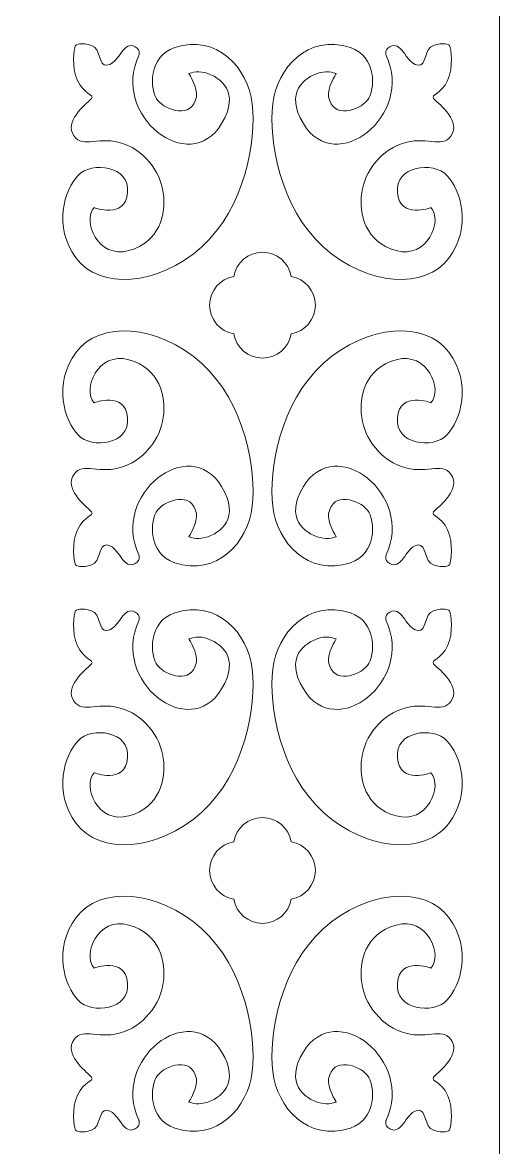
# Model space of a CAD drawing. Header units: centimetres. Extents: x -8.9 to 6.6, y -13.7 to 14.
# Drawn here: x 4.31 to 6.65, y -3.95 to 1.54 of the extents above; entities that cross this region are included whole.
import ezdxf

# ---------------------------------------------------------------- set-up
doc = ezdxf.new("R2010")
doc.units = ezdxf.units.CM
doc.header["$MEASUREMENT"] = 0
doc.layers.add('layer 1', color=7, linetype='Continuous')

msp = doc.modelspace()

# ---------------------------------------------------------------- linework, layer by layer
at = {"layer": 'layer 1', "color": 242, "lineweight": 9}
for points, knots in [([(6.64522, 14.04215), (6.64522, 14.04215), (6.64522, -13.71525), (6.64522, -13.71525), (6.64522, -13.71525), (6.64522, -13.71525), (4.39122, -13.71525), (4.39122, -13.71525), (4.39122, -13.71525), (4.39122, -13.71525), (4.3321, -13.71525), (4.3321, -13.71525), (4.3321, -13.71525), (4.3321, -13.71525), (2.13722, -13.71525), (2.13722, -13.71525), (2.13722, -13.71525), (2.13722, -13.71525), (2.0781, -13.71525), (2.0781, -13.71525), (2.0781, -13.71525), (2.0781, -13.71525), (-0.17591, -13.71523), (-0.17591, -13.71523), (-0.17591, -13.71523), (-0.17591, -13.71523), (-0.17589, 14.04218), (-0.17589, 14.04218), (-0.17589, 14.04218), (-0.17589, 14.04218), (2.13721, 14.04218), (2.13721, 14.04218), (2.13721, 14.04218), (2.13721, 14.04218), (2.13721, 14.04215), (2.13721, 14.04215), (2.13721, 14.04215), (2.13721, 14.04215), (4.3321, 14.04215), (4.3321, 14.04215), (4.3321, 14.04215), (4.3321, 14.04215), (4.39122, 14.04215), (4.39122, 14.04215), (4.39122, 14.04215), (4.39122, 14.04215), (6.64522, 14.04215), (6.64522, 14.04215)], [0, 0, 0, 0, 0.0769231, 0.0769231, 0.0769231, 0.0769231, 0.1538462, 0.1538462, 0.1538462, 0.1538462, 0.2307692, 0.2307692, 0.2307692, 0.2307692, 0.3076923, 0.3076923, 0.3076923, 0.3076923, 0.3846154, 0.3846154, 0.3846154, 0.3846154, 0.4615385, 0.4615385, 0.4615385, 0.4615385, 0.5384615, 0.5384615, 0.5384615, 0.5384615, 0.6153846, 0.6153846, 0.6153846, 0.6153846, 0.6923077, 0.6923077, 0.6923077, 0.6923077, 0.7692308, 0.7692308, 0.7692308, 0.7692308, 0.8461538, 0.8461538, 0.8461538, 0.8461538, 1, 1, 1, 1]), ([(5.12798, 1.29358), (5.12798, 1.29358), (5.16352, 1.31006), (5.20593, 1.29856), (5.20593, 1.29856), (5.28414, 1.27736), (5.38095, 1.20283), (5.28771, 1.0495), (5.28771, 1.0495), (5.12877, 0.7881), (4.74549, 1.09025), (4.88318, 1.3823), (4.88318, 1.3823), (4.88318, 1.3823), (4.89507, 1.40739), (4.8657, 1.42414), (4.8657, 1.42414), (4.83632, 1.44089), (4.82, 1.4211), (4.80531, 1.40739), (4.80531, 1.40739), (4.79062, 1.39369), (4.76941, 1.33888), (4.72698, 1.33431), (4.72698, 1.33431), (4.68454, 1.32974), (4.69923, 1.41653), (4.6519, 1.43176), (4.6519, 1.43176), (4.60457, 1.44698), (4.5752, 1.43785), (4.57193, 1.42719), (4.57193, 1.42719), (4.56867, 1.41653), (4.55235, 1.32669), (4.58336, 1.2597), (4.58336, 1.2597), (4.61436, 1.19271), (4.66659, 1.19118), (4.6519, 1.17291), (4.6519, 1.17291), (4.63721, 1.15464), (4.52498, 1.07107), (4.55888, 1.00238), (4.55888, 1.00238), (4.59805, 0.92299), (4.67475, 0.98715), (4.78736, 0.95822), (4.78736, 0.95822), (4.90513, 0.92797), (4.98973, 0.8151), (5.00279, 0.71156), (5.00279, 0.71156), (5.01584, 0.60802), (4.98647, 0.47251), (4.83469, 0.42988), (4.83469, 0.42988), (4.68291, 0.38724), (4.60457, 0.57605), (4.66496, 0.64), (4.66496, 0.64), (4.66496, 0.64), (4.8151, 0.58062), (4.82816, 0.71308), (4.82816, 0.71308), (4.84122, 0.84555), (4.65353, 0.86687), (4.58662, 0.79683), (4.58662, 0.79683), (4.51971, 0.72679), (4.46259, 0.54864), (4.57683, 0.39333), (4.57683, 0.39333), (4.69107, 0.23803), (4.97504, 0.25478), (5.18884, 0.44663), (5.18884, 0.44663), (5.40264, 0.63848), (5.45812, 0.96888), (5.43691, 1.1455), (5.43691, 1.1455), (5.41569, 1.32213), (5.26709, 1.48841), (5.05828, 1.4211), (5.05828, 1.4211), (4.9303, 1.37984), (4.93424, 1.21402), (4.97504, 1.16378), (4.97504, 1.16378), (5.01584, 1.11353), (5.14327, 1.07036), (5.16436, 1.18052), (5.16436, 1.18052), (5.17252, 1.22316), (5.12798, 1.29358), (5.12798, 1.29358)], [0, 0, 0, 0, 0.04, 0.04, 0.04, 0.04, 0.08, 0.08, 0.08, 0.08, 0.12, 0.12, 0.12, 0.12, 0.16, 0.16, 0.16, 0.16, 0.2, 0.2, 0.2, 0.2, 0.24, 0.24, 0.24, 0.24, 0.28, 0.28, 0.28, 0.28, 0.32, 0.32, 0.32, 0.32, 0.36, 0.36, 0.36, 0.36, 0.4, 0.4, 0.4, 0.4, 0.44, 0.44, 0.44, 0.44, 0.48, 0.48, 0.48, 0.48, 0.52, 0.52, 0.52, 0.52, 0.56, 0.56, 0.56, 0.56, 0.6, 0.6, 0.6, 0.6, 0.64, 0.64, 0.64, 0.64, 0.68, 0.68, 0.68, 0.68, 0.72, 0.72, 0.72, 0.72, 0.76, 0.76, 0.76, 0.76, 0.8, 0.8, 0.8, 0.8, 0.84, 0.84, 0.84, 0.84, 0.88, 0.88, 0.88, 0.88, 0.92, 0.92, 0.92, 0.92, 1, 1, 1, 1]), ([(5.84677, 1.29358), (5.84677, 1.29358), (5.81122, 1.31006), (5.76881, 1.29856), (5.76881, 1.29856), (5.6906, 1.27736), (5.59379, 1.20283), (5.68703, 1.0495), (5.68703, 1.0495), (5.84597, 0.7881), (6.22926, 1.09025), (6.09157, 1.3823), (6.09157, 1.3823), (6.09157, 1.3823), (6.07967, 1.40739), (6.10904, 1.42414), (6.10904, 1.42414), (6.13842, 1.44089), (6.15474, 1.4211), (6.16943, 1.40739), (6.16943, 1.40739), (6.18412, 1.39369), (6.20533, 1.33888), (6.24777, 1.33431), (6.24777, 1.33431), (6.2902, 1.32974), (6.27551, 1.41653), (6.32284, 1.43176), (6.32284, 1.43176), (6.37017, 1.44698), (6.39955, 1.43785), (6.40281, 1.42719), (6.40281, 1.42719), (6.40607, 1.41653), (6.42239, 1.32669), (6.39139, 1.2597), (6.39139, 1.2597), (6.36038, 1.19271), (6.30815, 1.19118), (6.32284, 1.17291), (6.32284, 1.17291), (6.33753, 1.15464), (6.44976, 1.07107), (6.41587, 1.00238), (6.41587, 1.00238), (6.37669, 0.92299), (6.29999, 0.98715), (6.18738, 0.95822), (6.18738, 0.95822), (6.06961, 0.92797), (5.98501, 0.8151), (5.97195, 0.71156), (5.97195, 0.71156), (5.9589, 0.60802), (5.98827, 0.47251), (6.14005, 0.42988), (6.14005, 0.42988), (6.29183, 0.38724), (6.37017, 0.57605), (6.30979, 0.64), (6.30979, 0.64), (6.30979, 0.64), (6.15964, 0.58062), (6.14658, 0.71308), (6.14658, 0.71308), (6.13353, 0.84555), (6.32121, 0.86687), (6.38812, 0.79683), (6.38812, 0.79683), (6.45504, 0.72679), (6.51216, 0.54864), (6.39791, 0.39333), (6.39791, 0.39333), (6.28367, 0.23803), (5.9997, 0.25478), (5.7859, 0.44663), (5.7859, 0.44663), (5.57211, 0.63848), (5.51662, 0.96888), (5.53783, 1.1455), (5.53783, 1.1455), (5.55905, 1.32213), (5.70766, 1.48841), (5.91646, 1.4211), (5.91646, 1.4211), (6.04444, 1.37984), (6.0405, 1.21402), (5.9997, 1.16378), (5.9997, 1.16378), (5.9589, 1.11353), (5.83147, 1.07036), (5.81038, 1.18052), (5.81038, 1.18052), (5.80222, 1.22316), (5.84677, 1.29358), (5.84677, 1.29358)], [0, 0, 0, 0, 0.04, 0.04, 0.04, 0.04, 0.08, 0.08, 0.08, 0.08, 0.12, 0.12, 0.12, 0.12, 0.16, 0.16, 0.16, 0.16, 0.2, 0.2, 0.2, 0.2, 0.24, 0.24, 0.24, 0.24, 0.28, 0.28, 0.28, 0.28, 0.32, 0.32, 0.32, 0.32, 0.36, 0.36, 0.36, 0.36, 0.4, 0.4, 0.4, 0.4, 0.44, 0.44, 0.44, 0.44, 0.48, 0.48, 0.48, 0.48, 0.52, 0.52, 0.52, 0.52, 0.56, 0.56, 0.56, 0.56, 0.6, 0.6, 0.6, 0.6, 0.64, 0.64, 0.64, 0.64, 0.68, 0.68, 0.68, 0.68, 0.72, 0.72, 0.72, 0.72, 0.76, 0.76, 0.76, 0.76, 0.8, 0.8, 0.8, 0.8, 0.84, 0.84, 0.84, 0.84, 0.88, 0.88, 0.88, 0.88, 0.92, 0.92, 0.92, 0.92, 1, 1, 1, 1]), ([(5.7457, 0.1634), (5.7457, 0.09303), (5.69426, 0.03466), (5.62694, 0.02384), (5.62694, 0.02384), (5.61611, -0.04348), (5.55774, -0.09493), (5.48737, -0.09493), (5.48737, -0.09493), (5.417, -0.09493), (5.35864, -0.04348), (5.34781, 0.02384), (5.34781, 0.02384), (5.28049, 0.03467), (5.22904, 0.09303), (5.22904, 0.1634), (5.22904, 0.1634), (5.22904, 0.23377), (5.28049, 0.29214), (5.34781, 0.30297), (5.34781, 0.30297), (5.35864, 0.37028), (5.417, 0.42173), (5.48737, 0.42173), (5.48737, 0.42173), (5.55774, 0.42173), (5.61611, 0.37028), (5.62694, 0.30296), (5.62694, 0.30296), (5.69426, 0.29213), (5.7457, 0.23377), (5.7457, 0.1634)], [0, 0, 0, 0, 0.1111111, 0.1111111, 0.1111111, 0.1111111, 0.2222222, 0.2222222, 0.2222222, 0.2222222, 0.3333333, 0.3333333, 0.3333333, 0.3333333, 0.4444444, 0.4444444, 0.4444444, 0.4444444, 0.5555556, 0.5555556, 0.5555556, 0.5555556, 0.6666667, 0.6666667, 0.6666667, 0.6666667, 0.7777778, 0.7777778, 0.7777778, 0.7777778, 1, 1, 1, 1]), ([(5.12798, -0.96678), (5.12798, -0.96678), (5.16352, -0.98326), (5.20593, -0.97177), (5.20593, -0.97177), (5.28414, -0.95056), (5.38095, -0.87603), (5.28771, -0.7227), (5.28771, -0.7227), (5.12877, -0.46131), (4.74549, -0.76346), (4.88318, -1.05551), (4.88318, -1.05551), (4.88318, -1.05551), (4.89507, -1.0806), (4.8657, -1.09735), (4.8657, -1.09735), (4.83632, -1.1141), (4.82, -1.0943), (4.80531, -1.0806), (4.80531, -1.0806), (4.79062, -1.0669), (4.76941, -1.01208), (4.72698, -1.00751), (4.72698, -1.00751), (4.68454, -1.00295), (4.69923, -1.08974), (4.6519, -1.10496), (4.6519, -1.10496), (4.60457, -1.12019), (4.5752, -1.11105), (4.57193, -1.10039), (4.57193, -1.10039), (4.56867, -1.08974), (4.55235, -0.9999), (4.58336, -0.93291), (4.58336, -0.93291), (4.61436, -0.86591), (4.66659, -0.86439), (4.6519, -0.84612), (4.6519, -0.84612), (4.63721, -0.82784), (4.52498, -0.74428), (4.55888, -0.67558), (4.55888, -0.67558), (4.59805, -0.5962), (4.67475, -0.66036), (4.78736, -0.63143), (4.78736, -0.63143), (4.90513, -0.60117), (4.98973, -0.4883), (5.00279, -0.38477), (5.00279, -0.38477), (5.01584, -0.28123), (4.98647, -0.14572), (4.83469, -0.10308), (4.83469, -0.10308), (4.68291, -0.06045), (4.60457, -0.24925), (4.66496, -0.3132), (4.66496, -0.3132), (4.66496, -0.3132), (4.8151, -0.25382), (4.82816, -0.38629), (4.82816, -0.38629), (4.84122, -0.51876), (4.65353, -0.54007), (4.58662, -0.47003), (4.58662, -0.47003), (4.51971, -0.39999), (4.46259, -0.22185), (4.57683, -0.06654), (4.57683, -0.06654), (4.69107, 0.08877), (4.97504, 0.07202), (5.18884, -0.11983), (5.18884, -0.11983), (5.40264, -0.31168), (5.45812, -0.64209), (5.43691, -0.81871), (5.43691, -0.81871), (5.41569, -0.99534), (5.26709, -1.16161), (5.05828, -1.0943), (5.05828, -1.0943), (4.9303, -1.05305), (4.93424, -0.88723), (4.97504, -0.83698), (4.97504, -0.83698), (5.01584, -0.78674), (5.14327, -0.74357), (5.16436, -0.85373), (5.16436, -0.85373), (5.17252, -0.89636), (5.12798, -0.96678), (5.12798, -0.96678)], [0, 0, 0, 0, 0.04, 0.04, 0.04, 0.04, 0.08, 0.08, 0.08, 0.08, 0.12, 0.12, 0.12, 0.12, 0.16, 0.16, 0.16, 0.16, 0.2, 0.2, 0.2, 0.2, 0.24, 0.24, 0.24, 0.24, 0.28, 0.28, 0.28, 0.28, 0.32, 0.32, 0.32, 0.32, 0.36, 0.36, 0.36, 0.36, 0.4, 0.4, 0.4, 0.4, 0.44, 0.44, 0.44, 0.44, 0.48, 0.48, 0.48, 0.48, 0.52, 0.52, 0.52, 0.52, 0.56, 0.56, 0.56, 0.56, 0.6, 0.6, 0.6, 0.6, 0.64, 0.64, 0.64, 0.64, 0.68, 0.68, 0.68, 0.68, 0.72, 0.72, 0.72, 0.72, 0.76, 0.76, 0.76, 0.76, 0.8, 0.8, 0.8, 0.8, 0.84, 0.84, 0.84, 0.84, 0.88, 0.88, 0.88, 0.88, 0.92, 0.92, 0.92, 0.92, 1, 1, 1, 1]), ([(5.84677, -0.96678), (5.84677, -0.96678), (5.81122, -0.98326), (5.76881, -0.97177), (5.76881, -0.97177), (5.6906, -0.95056), (5.59379, -0.87603), (5.68703, -0.7227), (5.68703, -0.7227), (5.84597, -0.46131), (6.22926, -0.76346), (6.09157, -1.05551), (6.09157, -1.05551), (6.09157, -1.05551), (6.07967, -1.0806), (6.10904, -1.09735), (6.10904, -1.09735), (6.13842, -1.1141), (6.15474, -1.0943), (6.16943, -1.0806), (6.16943, -1.0806), (6.18412, -1.0669), (6.20533, -1.01208), (6.24777, -1.00751), (6.24777, -1.00751), (6.2902, -1.00295), (6.27551, -1.08974), (6.32284, -1.10496), (6.32284, -1.10496), (6.37017, -1.12019), (6.39955, -1.11105), (6.40281, -1.10039), (6.40281, -1.10039), (6.40607, -1.08974), (6.42239, -0.9999), (6.39139, -0.93291), (6.39139, -0.93291), (6.36038, -0.86591), (6.30815, -0.86439), (6.32284, -0.84612), (6.32284, -0.84612), (6.33753, -0.82784), (6.44976, -0.74428), (6.41587, -0.67558), (6.41587, -0.67558), (6.37669, -0.5962), (6.29999, -0.66036), (6.18738, -0.63143), (6.18738, -0.63143), (6.06961, -0.60117), (5.98501, -0.4883), (5.97195, -0.38477), (5.97195, -0.38477), (5.9589, -0.28123), (5.98827, -0.14572), (6.14005, -0.10308), (6.14005, -0.10308), (6.29183, -0.06045), (6.37017, -0.24925), (6.30979, -0.3132), (6.30979, -0.3132), (6.30979, -0.3132), (6.15964, -0.25382), (6.14658, -0.38629), (6.14658, -0.38629), (6.13353, -0.51876), (6.32121, -0.54007), (6.38812, -0.47003), (6.38812, -0.47003), (6.45504, -0.39999), (6.51216, -0.22185), (6.39791, -0.06654), (6.39791, -0.06654), (6.28367, 0.08877), (5.9997, 0.07202), (5.7859, -0.11983), (5.7859, -0.11983), (5.57211, -0.31168), (5.51662, -0.64209), (5.53783, -0.81871), (5.53783, -0.81871), (5.55905, -0.99534), (5.70766, -1.16161), (5.91646, -1.0943), (5.91646, -1.0943), (6.04444, -1.05305), (6.0405, -0.88723), (5.9997, -0.83698), (5.9997, -0.83698), (5.9589, -0.78674), (5.83147, -0.74357), (5.81038, -0.85373), (5.81038, -0.85373), (5.80222, -0.89636), (5.84677, -0.96678), (5.84677, -0.96678)], [0, 0, 0, 0, 0.04, 0.04, 0.04, 0.04, 0.08, 0.08, 0.08, 0.08, 0.12, 0.12, 0.12, 0.12, 0.16, 0.16, 0.16, 0.16, 0.2, 0.2, 0.2, 0.2, 0.24, 0.24, 0.24, 0.24, 0.28, 0.28, 0.28, 0.28, 0.32, 0.32, 0.32, 0.32, 0.36, 0.36, 0.36, 0.36, 0.4, 0.4, 0.4, 0.4, 0.44, 0.44, 0.44, 0.44, 0.48, 0.48, 0.48, 0.48, 0.52, 0.52, 0.52, 0.52, 0.56, 0.56, 0.56, 0.56, 0.6, 0.6, 0.6, 0.6, 0.64, 0.64, 0.64, 0.64, 0.68, 0.68, 0.68, 0.68, 0.72, 0.72, 0.72, 0.72, 0.76, 0.76, 0.76, 0.76, 0.8, 0.8, 0.8, 0.8, 0.84, 0.84, 0.84, 0.84, 0.88, 0.88, 0.88, 0.88, 0.92, 0.92, 0.92, 0.92, 1, 1, 1, 1]), ([(5.12798, -1.46642), (5.12798, -1.46642), (5.16352, -1.44995), (5.20593, -1.46144), (5.20593, -1.46144), (5.28414, -1.48264), (5.38095, -1.55718), (5.28771, -1.7105), (5.28771, -1.7105), (5.12877, -1.9719), (4.74549, -1.66975), (4.88318, -1.3777), (4.88318, -1.3777), (4.88318, -1.3777), (4.89507, -1.35261), (4.8657, -1.33586), (4.8657, -1.33586), (4.83632, -1.31911), (4.82, -1.3389), (4.80531, -1.35261), (4.80531, -1.35261), (4.79062, -1.36631), (4.76941, -1.42112), (4.72698, -1.42569), (4.72698, -1.42569), (4.68454, -1.43026), (4.69923, -1.34347), (4.6519, -1.32824), (4.6519, -1.32824), (4.60457, -1.31302), (4.5752, -1.32215), (4.57193, -1.33281), (4.57193, -1.33281), (4.56867, -1.34347), (4.55235, -1.43331), (4.58336, -1.5003), (4.58336, -1.5003), (4.61436, -1.56729), (4.66659, -1.56882), (4.6519, -1.58709), (4.6519, -1.58709), (4.63721, -1.60536), (4.52498, -1.68893), (4.55888, -1.75762), (4.55888, -1.75762), (4.59805, -1.83701), (4.67475, -1.77285), (4.78736, -1.80178), (4.78736, -1.80178), (4.90513, -1.83203), (4.98973, -1.9449), (5.00279, -2.04844), (5.00279, -2.04844), (5.01584, -2.15198), (4.98647, -2.28749), (4.83469, -2.33012), (4.83469, -2.33012), (4.68291, -2.37276), (4.60457, -2.18396), (4.66496, -2.12), (4.66496, -2.12), (4.66496, -2.12), (4.8151, -2.17939), (4.82816, -2.04692), (4.82816, -2.04692), (4.84122, -1.91445), (4.65353, -1.89314), (4.58662, -1.96317), (4.58662, -1.96317), (4.51971, -2.03321), (4.46259, -2.21136), (4.57683, -2.36667), (4.57683, -2.36667), (4.69107, -2.52197), (4.97504, -2.50523), (5.18884, -2.31337), (5.18884, -2.31337), (5.40264, -2.12153), (5.45812, -1.79112), (5.43691, -1.6145), (5.43691, -1.6145), (5.41569, -1.43787), (5.26709, -1.2716), (5.05828, -1.3389), (5.05828, -1.3389), (4.9303, -1.38016), (4.93424, -1.54598), (4.97504, -1.59623), (4.97504, -1.59623), (5.01584, -1.64647), (5.14327, -1.68964), (5.16436, -1.57948), (5.16436, -1.57948), (5.17252, -1.53684), (5.12798, -1.46642), (5.12798, -1.46642)], [0, 0, 0, 0, 0.04, 0.04, 0.04, 0.04, 0.08, 0.08, 0.08, 0.08, 0.12, 0.12, 0.12, 0.12, 0.16, 0.16, 0.16, 0.16, 0.2, 0.2, 0.2, 0.2, 0.24, 0.24, 0.24, 0.24, 0.28, 0.28, 0.28, 0.28, 0.32, 0.32, 0.32, 0.32, 0.36, 0.36, 0.36, 0.36, 0.4, 0.4, 0.4, 0.4, 0.44, 0.44, 0.44, 0.44, 0.48, 0.48, 0.48, 0.48, 0.52, 0.52, 0.52, 0.52, 0.56, 0.56, 0.56, 0.56, 0.6, 0.6, 0.6, 0.6, 0.64, 0.64, 0.64, 0.64, 0.68, 0.68, 0.68, 0.68, 0.72, 0.72, 0.72, 0.72, 0.76, 0.76, 0.76, 0.76, 0.8, 0.8, 0.8, 0.8, 0.84, 0.84, 0.84, 0.84, 0.88, 0.88, 0.88, 0.88, 0.92, 0.92, 0.92, 0.92, 1, 1, 1, 1]), ([(5.84677, -1.46642), (5.84677, -1.46642), (5.81122, -1.44995), (5.76881, -1.46144), (5.76881, -1.46144), (5.6906, -1.48264), (5.59379, -1.55718), (5.68703, -1.7105), (5.68703, -1.7105), (5.84597, -1.9719), (6.22926, -1.66975), (6.09157, -1.3777), (6.09157, -1.3777), (6.09157, -1.3777), (6.07967, -1.35261), (6.10904, -1.33586), (6.10904, -1.33586), (6.13842, -1.31911), (6.15474, -1.3389), (6.16943, -1.35261), (6.16943, -1.35261), (6.18412, -1.36631), (6.20533, -1.42112), (6.24777, -1.42569), (6.24777, -1.42569), (6.2902, -1.43026), (6.27551, -1.34347), (6.32284, -1.32824), (6.32284, -1.32824), (6.37017, -1.31302), (6.39955, -1.32215), (6.40281, -1.33281), (6.40281, -1.33281), (6.40607, -1.34347), (6.42239, -1.43331), (6.39139, -1.5003), (6.39139, -1.5003), (6.36038, -1.56729), (6.30815, -1.56882), (6.32284, -1.58709), (6.32284, -1.58709), (6.33753, -1.60536), (6.44976, -1.68893), (6.41587, -1.75762), (6.41587, -1.75762), (6.37669, -1.83701), (6.29999, -1.77285), (6.18738, -1.80178), (6.18738, -1.80178), (6.06961, -1.83203), (5.98501, -1.9449), (5.97195, -2.04844), (5.97195, -2.04844), (5.9589, -2.15198), (5.98827, -2.28749), (6.14005, -2.33012), (6.14005, -2.33012), (6.29183, -2.37276), (6.37017, -2.18396), (6.30979, -2.12), (6.30979, -2.12), (6.30979, -2.12), (6.15964, -2.17939), (6.14658, -2.04692), (6.14658, -2.04692), (6.13353, -1.91445), (6.32121, -1.89314), (6.38812, -1.96317), (6.38812, -1.96317), (6.45504, -2.03321), (6.51216, -2.21136), (6.39791, -2.36667), (6.39791, -2.36667), (6.28367, -2.52197), (5.9997, -2.50523), (5.7859, -2.31337), (5.7859, -2.31337), (5.57211, -2.12153), (5.51662, -1.79112), (5.53783, -1.6145), (5.53783, -1.6145), (5.55905, -1.43787), (5.70766, -1.2716), (5.91646, -1.3389), (5.91646, -1.3389), (6.04444, -1.38016), (6.0405, -1.54598), (5.9997, -1.59623), (5.9997, -1.59623), (5.9589, -1.64647), (5.83147, -1.68964), (5.81038, -1.57948), (5.81038, -1.57948), (5.80222, -1.53684), (5.84677, -1.46642), (5.84677, -1.46642)], [0, 0, 0, 0, 0.04, 0.04, 0.04, 0.04, 0.08, 0.08, 0.08, 0.08, 0.12, 0.12, 0.12, 0.12, 0.16, 0.16, 0.16, 0.16, 0.2, 0.2, 0.2, 0.2, 0.24, 0.24, 0.24, 0.24, 0.28, 0.28, 0.28, 0.28, 0.32, 0.32, 0.32, 0.32, 0.36, 0.36, 0.36, 0.36, 0.4, 0.4, 0.4, 0.4, 0.44, 0.44, 0.44, 0.44, 0.48, 0.48, 0.48, 0.48, 0.52, 0.52, 0.52, 0.52, 0.56, 0.56, 0.56, 0.56, 0.6, 0.6, 0.6, 0.6, 0.64, 0.64, 0.64, 0.64, 0.68, 0.68, 0.68, 0.68, 0.72, 0.72, 0.72, 0.72, 0.76, 0.76, 0.76, 0.76, 0.8, 0.8, 0.8, 0.8, 0.84, 0.84, 0.84, 0.84, 0.88, 0.88, 0.88, 0.88, 0.92, 0.92, 0.92, 0.92, 1, 1, 1, 1]), ([(5.7457, -2.5966), (5.7457, -2.66697), (5.69426, -2.72534), (5.62694, -2.73616), (5.62694, -2.73616), (5.61611, -2.80349), (5.55774, -2.85493), (5.48737, -2.85493), (5.48737, -2.85493), (5.417, -2.85493), (5.35864, -2.80349), (5.34781, -2.73616), (5.34781, -2.73616), (5.28049, -2.72533), (5.22904, -2.66697), (5.22904, -2.5966), (5.22904, -2.5966), (5.22904, -2.52623), (5.28049, -2.46787), (5.34781, -2.45704), (5.34781, -2.45704), (5.35864, -2.38972), (5.417, -2.33828), (5.48737, -2.33828), (5.48737, -2.33828), (5.55774, -2.33828), (5.61611, -2.38972), (5.62694, -2.45704), (5.62694, -2.45704), (5.69426, -2.46787), (5.7457, -2.52623), (5.7457, -2.5966)], [0, 0, 0, 0, 0.1111111, 0.1111111, 0.1111111, 0.1111111, 0.2222222, 0.2222222, 0.2222222, 0.2222222, 0.3333333, 0.3333333, 0.3333333, 0.3333333, 0.4444444, 0.4444444, 0.4444444, 0.4444444, 0.5555556, 0.5555556, 0.5555556, 0.5555556, 0.6666667, 0.6666667, 0.6666667, 0.6666667, 0.7777778, 0.7777778, 0.7777778, 0.7777778, 1, 1, 1, 1]), ([(5.12798, -3.72678), (5.12798, -3.72678), (5.16352, -3.74326), (5.20593, -3.73177), (5.20593, -3.73177), (5.28414, -3.71056), (5.38095, -3.63603), (5.28771, -3.4827), (5.28771, -3.4827), (5.12877, -3.22131), (4.74549, -3.52346), (4.88318, -3.81551), (4.88318, -3.81551), (4.88318, -3.81551), (4.89507, -3.8406), (4.8657, -3.85735), (4.8657, -3.85735), (4.83632, -3.8741), (4.82, -3.8543), (4.80531, -3.8406), (4.80531, -3.8406), (4.79062, -3.8269), (4.76941, -3.77208), (4.72698, -3.76751), (4.72698, -3.76751), (4.68454, -3.76295), (4.69923, -3.84974), (4.6519, -3.86496), (4.6519, -3.86496), (4.60457, -3.88019), (4.5752, -3.87105), (4.57193, -3.86039), (4.57193, -3.86039), (4.56867, -3.84974), (4.55235, -3.7599), (4.58336, -3.69291), (4.58336, -3.69291), (4.61436, -3.62591), (4.66659, -3.62439), (4.6519, -3.60612), (4.6519, -3.60612), (4.63721, -3.58785), (4.52498, -3.50428), (4.55888, -3.43559), (4.55888, -3.43559), (4.59805, -3.3562), (4.67475, -3.42036), (4.78736, -3.39143), (4.78736, -3.39143), (4.90513, -3.36117), (4.98973, -3.2483), (5.00279, -3.14477), (5.00279, -3.14477), (5.01584, -3.04123), (4.98647, -2.90571), (4.83469, -2.86308), (4.83469, -2.86308), (4.68291, -2.82045), (4.60457, -3.00925), (4.66496, -3.07321), (4.66496, -3.07321), (4.66496, -3.07321), (4.8151, -3.01382), (4.82816, -3.14629), (4.82816, -3.14629), (4.84122, -3.27876), (4.65353, -3.30007), (4.58662, -3.23003), (4.58662, -3.23003), (4.51971, -3.15999), (4.46259, -2.98185), (4.57683, -2.82654), (4.57683, -2.82654), (4.69107, -2.67123), (4.97504, -2.68798), (5.18884, -2.87983), (5.18884, -2.87983), (5.40264, -3.07168), (5.45812, -3.40209), (5.43691, -3.57871), (5.43691, -3.57871), (5.41569, -3.75533), (5.26709, -3.92161), (5.05828, -3.8543), (5.05828, -3.8543), (4.9303, -3.81305), (4.93424, -3.64723), (4.97504, -3.59698), (4.97504, -3.59698), (5.01584, -3.54674), (5.14327, -3.50356), (5.16436, -3.61373), (5.16436, -3.61373), (5.17252, -3.65636), (5.12798, -3.72678), (5.12798, -3.72678)], [0, 0, 0, 0, 0.04, 0.04, 0.04, 0.04, 0.08, 0.08, 0.08, 0.08, 0.12, 0.12, 0.12, 0.12, 0.16, 0.16, 0.16, 0.16, 0.2, 0.2, 0.2, 0.2, 0.24, 0.24, 0.24, 0.24, 0.28, 0.28, 0.28, 0.28, 0.32, 0.32, 0.32, 0.32, 0.36, 0.36, 0.36, 0.36, 0.4, 0.4, 0.4, 0.4, 0.44, 0.44, 0.44, 0.44, 0.48, 0.48, 0.48, 0.48, 0.52, 0.52, 0.52, 0.52, 0.56, 0.56, 0.56, 0.56, 0.6, 0.6, 0.6, 0.6, 0.64, 0.64, 0.64, 0.64, 0.68, 0.68, 0.68, 0.68, 0.72, 0.72, 0.72, 0.72, 0.76, 0.76, 0.76, 0.76, 0.8, 0.8, 0.8, 0.8, 0.84, 0.84, 0.84, 0.84, 0.88, 0.88, 0.88, 0.88, 0.92, 0.92, 0.92, 0.92, 1, 1, 1, 1]), ([(5.84677, -3.72678), (5.84677, -3.72678), (5.81122, -3.74326), (5.76881, -3.73177), (5.76881, -3.73177), (5.6906, -3.71056), (5.59379, -3.63603), (5.68703, -3.4827), (5.68703, -3.4827), (5.84597, -3.22131), (6.22926, -3.52346), (6.09157, -3.81551), (6.09157, -3.81551), (6.09157, -3.81551), (6.07967, -3.8406), (6.10904, -3.85735), (6.10904, -3.85735), (6.13842, -3.8741), (6.15474, -3.8543), (6.16943, -3.8406), (6.16943, -3.8406), (6.18412, -3.8269), (6.20533, -3.77208), (6.24777, -3.76751), (6.24777, -3.76751), (6.2902, -3.76295), (6.27551, -3.84974), (6.32284, -3.86496), (6.32284, -3.86496), (6.37017, -3.88019), (6.39955, -3.87105), (6.40281, -3.86039), (6.40281, -3.86039), (6.40607, -3.84974), (6.42239, -3.7599), (6.39139, -3.69291), (6.39139, -3.69291), (6.36038, -3.62591), (6.30815, -3.62439), (6.32284, -3.60612), (6.32284, -3.60612), (6.33753, -3.58785), (6.44976, -3.50428), (6.41587, -3.43559), (6.41587, -3.43559), (6.37669, -3.3562), (6.29999, -3.42036), (6.18738, -3.39143), (6.18738, -3.39143), (6.06961, -3.36117), (5.98501, -3.2483), (5.97195, -3.14477), (5.97195, -3.14477), (5.9589, -3.04123), (5.98827, -2.90571), (6.14005, -2.86308), (6.14005, -2.86308), (6.29183, -2.82045), (6.37017, -3.00925), (6.30979, -3.07321), (6.30979, -3.07321), (6.30979, -3.07321), (6.15964, -3.01382), (6.14658, -3.14629), (6.14658, -3.14629), (6.13353, -3.27876), (6.32121, -3.30007), (6.38812, -3.23003), (6.38812, -3.23003), (6.45504, -3.15999), (6.51216, -2.98185), (6.39791, -2.82654), (6.39791, -2.82654), (6.28367, -2.67123), (5.9997, -2.68798), (5.7859, -2.87983), (5.7859, -2.87983), (5.57211, -3.07168), (5.51662, -3.40209), (5.53783, -3.57871), (5.53783, -3.57871), (5.55905, -3.75533), (5.70766, -3.92161), (5.91646, -3.8543), (5.91646, -3.8543), (6.04444, -3.81305), (6.0405, -3.64723), (5.9997, -3.59698), (5.9997, -3.59698), (5.9589, -3.54674), (5.83147, -3.50356), (5.81038, -3.61373), (5.81038, -3.61373), (5.80222, -3.65636), (5.84677, -3.72678), (5.84677, -3.72678)], [0, 0, 0, 0, 0.04, 0.04, 0.04, 0.04, 0.08, 0.08, 0.08, 0.08, 0.12, 0.12, 0.12, 0.12, 0.16, 0.16, 0.16, 0.16, 0.2, 0.2, 0.2, 0.2, 0.24, 0.24, 0.24, 0.24, 0.28, 0.28, 0.28, 0.28, 0.32, 0.32, 0.32, 0.32, 0.36, 0.36, 0.36, 0.36, 0.4, 0.4, 0.4, 0.4, 0.44, 0.44, 0.44, 0.44, 0.48, 0.48, 0.48, 0.48, 0.52, 0.52, 0.52, 0.52, 0.56, 0.56, 0.56, 0.56, 0.6, 0.6, 0.6, 0.6, 0.64, 0.64, 0.64, 0.64, 0.68, 0.68, 0.68, 0.68, 0.72, 0.72, 0.72, 0.72, 0.76, 0.76, 0.76, 0.76, 0.8, 0.8, 0.8, 0.8, 0.84, 0.84, 0.84, 0.84, 0.88, 0.88, 0.88, 0.88, 0.92, 0.92, 0.92, 0.92, 1, 1, 1, 1])]:
    msp.add_open_spline(points, degree=3, knots=knots, dxfattribs=at)

doc.saveas('drawing.dxf')
